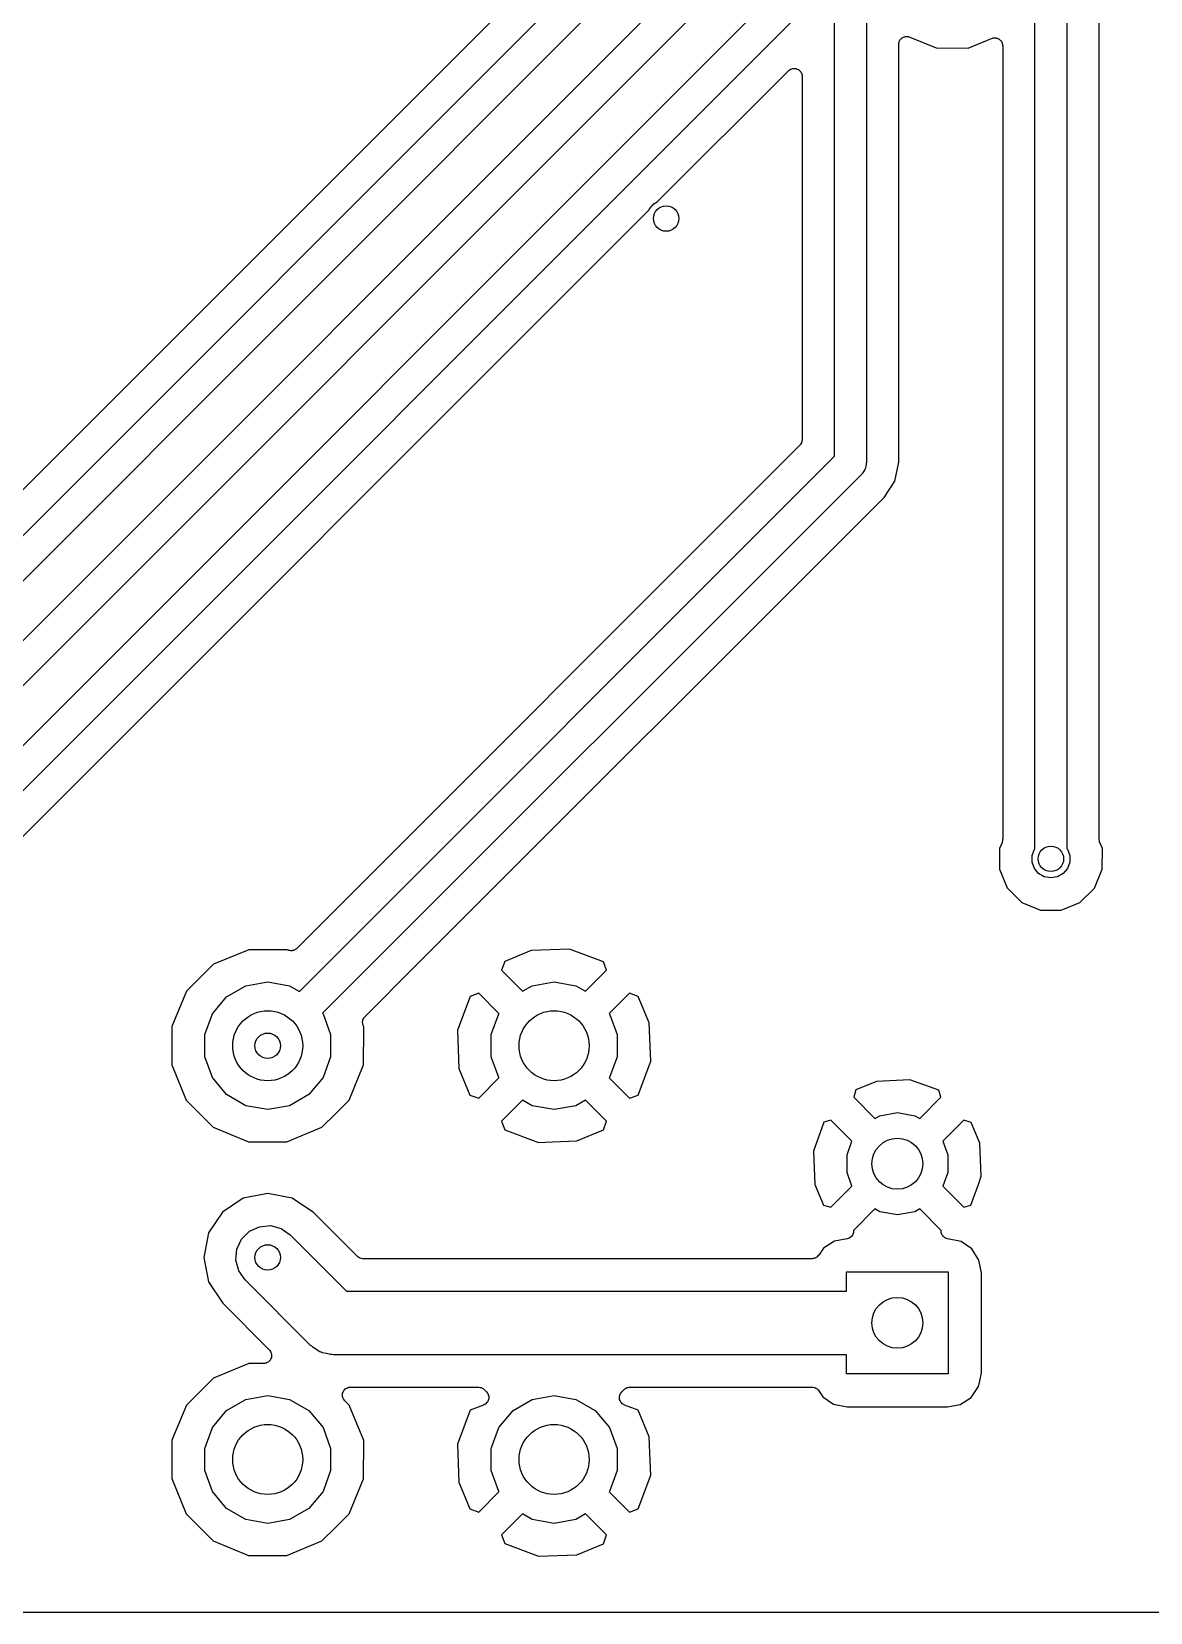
# Model space of a CAD drawing. Extents: x 10 to 287, y -200 to -10.
# Drawn here: x 84.47 to 102.05, y -108.76 to -83.93 of the extents above; entities that cross this region are included whole.
import ezdxf

# ---------------------------------------------------------------- set-up
doc = ezdxf.new("R2010")
doc.units = 0
doc.header["$MEASUREMENT"] = 0
doc.layers.add('BLACK', color=7, linetype='CONTINUOUS')

msp = doc.modelspace()

# ---------------------------------------------------------------- linework, layer by layer
at = {"layer": 'Black'}
for p, q in [((97.0828, -88.8492), (97.0828, -81.9912)), ((97.5828, -82.0948), (97.5828, -88.8492)), ((93.0578, -82.4002), (78.5476, -96.9104)), ((78.5632, -97.6132), (93.603, -82.5734)), ((94.0298, -82.8538), (78.99, -97.8936)), ((100.232, -96.763), (100.232, -82.9056)), ((100.732, -82.9056), (100.732, -96.763)), ((79.7062, -98.1212), (94.492, -83.3354)), ((101.24, -96.6198), (101.24, -83.2053)), ((94.9188, -83.6158), (80.133, -98.4016)), ((80.7222, -98.7562), (96.016, -83.4624)), ((96.4428, -83.7428), (81.149, -99.0366)), ((98.0908, -84.1337), (98.0932, -84.12)), ((98.0908, -90.6933), (98.0908, -84.1337)), ((98.0932, -84.12), (98.0938, -84.1061)), ((98.0938, -84.1061), (98.097, -84.0984)), ((98.097, -84.0984), (98.0985, -84.0902)), ((98.0985, -84.0902), (98.1054, -84.0782)), ((98.1054, -84.0782), (98.1107, -84.0653)), ((98.1107, -84.0653), (98.1164, -84.0592)), ((98.1164, -84.0592), (98.1205, -84.052)), ((98.1205, -84.052), (98.1312, -84.0431)), ((98.1312, -84.0431), (98.1406, -84.0329)), ((98.1406, -84.0329), (98.1479, -84.029)), ((98.1479, -84.029), (98.1543, -84.0237)), ((98.1543, -84.0237), (98.1674, -84.0189)), ((98.1674, -84.0189), (98.1797, -84.0125)), ((98.1797, -84.0125), (98.1879, -84.0114)), ((98.1879, -84.0114), (98.1957, -84.0086)), ((98.1957, -84.0086), (98.2097, -84.0086)), ((98.2097, -84.0086), (98.2234, -84.0068)), ((98.2234, -84.0068), (98.2315, -84.0086)), ((98.2315, -84.0086), (98.2399, -84.0086)), ((98.2399, -84.0086), (98.2529, -84.0134)), ((98.2529, -84.0134), (98.2665, -84.0164)), ((98.2665, -84.0164), (98.6817, -84.1888)), ((99.1821, -84.1892), (99.5489, -84.0377)), ((99.5489, -84.0377), (99.5624, -84.0347)), ((99.5624, -84.0347), (99.5753, -84.03)), ((99.5753, -84.03), (99.5838, -84.03)), ((99.5838, -84.03), (99.592, -84.0282)), ((99.592, -84.0282), (99.6057, -84.03)), ((99.6057, -84.03), (99.6195, -84.03)), ((99.6195, -84.03), (99.6274, -84.0329)), ((99.6274, -84.0329), (99.6357, -84.034)), ((99.6357, -84.034), (99.6479, -84.0403)), ((99.6479, -84.0403), (99.6609, -84.0451)), ((99.6609, -84.0451), (99.6673, -84.0505)), ((99.6673, -84.0505), (99.6748, -84.0544)), ((99.6748, -84.0544), (99.6841, -84.0645)), ((99.6841, -84.0645), (99.6947, -84.0734)), ((99.6947, -84.0734), (99.6989, -84.0807)), ((99.6989, -84.0807), (99.7046, -84.0869)), ((99.7046, -84.0869), (99.7098, -84.0997)), ((99.7098, -84.0997), (99.7167, -84.1116)), ((99.7167, -84.1116), (99.7182, -84.1199)), ((99.7182, -84.1199), (99.7214, -84.1277)), ((99.7214, -84.1277), (99.722, -84.1415)), ((99.722, -84.1415), (99.7244, -84.155)), ((99.7244, -84.155), (99.7244, -96.6196)), ((98.6817, -84.1888), (99.1821, -84.1892)), ((94.2981, -86.6058), (96.358, -84.546)), ((96.358, -84.546), (96.3716, -84.5365)), ((96.3716, -84.5365), (96.3843, -84.5258)), ((96.3843, -84.5258), (96.3895, -84.5239)), ((96.3895, -84.5239), (96.3941, -84.5207)), ((96.3941, -84.5207), (96.4102, -84.5164)), ((96.4102, -84.5164), (96.4257, -84.5107)), ((96.4257, -84.5107), (96.4313, -84.5107)), ((96.4313, -84.5107), (96.4367, -84.5093)), ((96.4367, -84.5093), (96.4533, -84.5107)), ((96.4533, -84.5107), (96.4699, -84.5107)), ((96.4699, -84.5107), (96.4751, -84.5126)), ((96.4751, -84.5126), (96.4807, -84.5131)), ((96.4807, -84.5131), (96.4957, -84.5201)), ((96.4957, -84.5201), (96.5113, -84.5258)), ((96.5113, -84.5258), (96.5156, -84.5294)), ((96.5156, -84.5294), (96.5206, -84.5317)), ((96.5206, -84.5317), (96.5324, -84.5435)), ((96.5324, -84.5435), (96.5451, -84.5541)), ((96.5451, -84.5541), (96.5479, -84.559)), ((96.5479, -84.559), (96.5518, -84.5629)), ((96.5518, -84.5629), (96.5588, -84.578)), ((96.5588, -84.578), (96.5671, -84.5923)), ((96.5671, -84.5923), (96.5681, -84.5978)), ((96.5681, -84.5978), (96.5705, -84.6029)), ((96.5705, -84.6029), (96.5719, -84.6194)), ((96.5719, -84.6194), (96.5748, -84.6358)), ((96.5748, -84.6358), (96.5748, -90.3392)), ((94.1764, -86.7174), (94.2436, -86.6373)), ((94.2436, -86.6373), (94.2981, -86.6058)), ((81.6942, -99.2098), (94.1706, -86.7334)), ((94.1706, -86.7334), (94.1764, -86.7174)), ((97.0828, -90.6022), (97.0828, -88.8492)), ((97.5828, -88.8492), (97.5828, -90.7058)), ((96.5643, -90.3875), (96.5629, -90.3929)), ((96.5671, -90.3827), (96.5643, -90.3875)), ((96.57, -90.3663), (96.5671, -90.3827)), ((96.5743, -90.3503), (96.57, -90.3663)), ((96.5748, -90.3392), (96.5738, -90.3447)), ((96.5738, -90.3447), (96.5743, -90.3503)), ((96.5376, -90.429), (88.6325, -98.3342)), ((88.6756, -99.0094), (97.0828, -90.6022)), ((96.5408, -90.4244), (96.5376, -90.429)), ((96.5451, -90.4209), (96.5408, -90.4244)), ((96.5534, -90.4065), (96.5451, -90.4209)), ((96.5629, -90.3929), (96.5534, -90.4065)), ((97.5096, -90.8826), (89.0391, -99.353)), ((97.5159, -90.8736), (97.5096, -90.8826)), ((97.5243, -90.8665), (97.5159, -90.8736)), ((97.5406, -90.8382), (97.5243, -90.8665)), ((97.5594, -90.8115), (97.5406, -90.8382)), ((97.5622, -90.8008), (97.5594, -90.8115)), ((97.5677, -90.7913), (97.5622, -90.8008)), ((97.5734, -90.7591), (97.5677, -90.7913)), ((97.5818, -90.7276), (97.5734, -90.7591)), ((97.5828, -90.7058), (97.5809, -90.7166)), ((97.5809, -90.7166), (97.5818, -90.7276)), ((98.0308, -90.9949), (98.0908, -90.6933)), ((97.8599, -91.2506), (98.0308, -90.9949)), ((90.4904, -98.6202), (97.8599, -91.2506)), ((99.6745, -96.765), (99.6743, -97.0864)), ((99.7147, -96.6683), (99.6745, -96.765)), ((99.7153, -96.6655), (99.7147, -96.6683)), ((99.7167, -96.663), (99.7153, -96.6655)), ((99.7201, -96.644), (99.7167, -96.663)), ((99.7243, -96.6252), (99.7201, -96.644)), ((99.7244, -96.6196), (99.7239, -96.6224)), ((99.7239, -96.6224), (99.7243, -96.6252)), ((100.186, -96.8741), (100.222, -96.7758)), ((100.222, -96.7758), (100.232, -96.763)), ((100.732, -96.763), (100.743, -96.7758)), ((100.743, -96.7758), (100.779, -96.8741)), ((101.241, -96.6225), (101.24, -96.6198)), ((101.241, -96.6253), (101.241, -96.6225)), ((101.245, -96.6442), (101.241, -96.6253)), ((101.248, -96.6633), (101.245, -96.6442)), ((101.249, -96.6656), (101.248, -96.6633)), ((101.25, -96.6683), (101.249, -96.6656)), ((101.291, -96.7664), (101.25, -96.6683)), ((101.29, -97.0878), (101.291, -96.7664)), ((99.6743, -97.0864), (99.797, -97.3835)), ((100.186, -96.9787), (100.186, -96.8741)), ((100.222, -97.077), (100.186, -96.9787)), ((100.289, -97.1571), (100.222, -97.077)), ((100.743, -97.077), (100.676, -97.1571)), ((100.779, -96.9787), (100.743, -97.077)), ((100.779, -96.8741), (100.779, -96.9787)), ((101.167, -97.3847), (101.29, -97.0878)), ((100.379, -97.2094), (100.289, -97.1571)), ((100.482, -97.2275), (100.379, -97.2094)), ((100.585, -97.2094), (100.482, -97.2275)), ((100.676, -97.1571), (100.585, -97.2094)), ((99.797, -97.3835), (100.024, -97.611)), ((100.939, -97.6118), (101.167, -97.3847)), ((100.024, -97.611), (100.321, -97.7343)), ((100.321, -97.7343), (100.642, -97.7345)), ((100.642, -97.7345), (100.939, -97.6118)), ((88.6325, -98.3342), (88.6256, -98.339)), ((87.323, -98.5833), (86.8984, -99.0072)), ((87.8775, -98.3542), (87.323, -98.5833)), ((88.4774, -98.3548), (87.8775, -98.3542)), ((88.494, -98.3616), (88.4774, -98.3548)), ((88.5022, -98.3635), (88.494, -98.3616)), ((88.5098, -98.367), (88.5022, -98.3635)), ((88.5235, -98.3682), (88.5098, -98.367)), ((88.537, -98.3712), (88.5235, -98.3682)), ((88.5454, -98.3701), (88.537, -98.3712)), ((88.5537, -98.3709), (88.5454, -98.3701)), ((88.5671, -98.3673), (88.5537, -98.3709)), ((88.5807, -98.3655), (88.5671, -98.3673)), ((88.5882, -98.3616), (88.5807, -98.3655)), ((88.5963, -98.3595), (88.5882, -98.3616)), ((88.6076, -98.3515), (88.5963, -98.3595)), ((88.6199, -98.3452), (88.6076, -98.3515)), ((88.6256, -98.339), (88.6199, -98.3452)), ((91.9017, -98.5392), (91.8505, -98.6777)), ((92.3182, -98.3667), (91.9017, -98.5392)), ((92.9201, -98.3444), (92.3182, -98.3667)), ((93.4515, -98.5419), (92.9201, -98.3444)), ((93.5017, -98.6777), (93.4515, -98.5419)), ((89.7041, -99.4065), (90.4904, -98.6202)), ((90.4904, -98.6202), (90.4904, -98.6202)), ((91.8505, -98.6777), (92.1801, -99.0073)), ((93.1721, -99.0073), (93.5017, -98.6777)), ((86.8984, -99.0072), (86.6684, -99.5612)), ((87.5309, -99.0935), (87.8328, -98.9192)), ((87.8328, -98.9192), (88.1761, -98.8587)), ((88.1761, -98.8587), (88.5194, -98.9192)), ((88.5194, -98.9192), (88.6756, -99.0094)), ((91.4913, -99.0369), (91.3555, -99.0871)), ((91.8105, -99.3561), (91.4913, -99.0369)), ((92.1801, -99.0073), (92.3328, -98.9192)), ((92.3328, -98.9192), (92.6761, -98.8587)), ((92.6761, -98.8587), (93.0194, -98.9192)), ((93.0194, -98.9192), (93.1721, -99.0073)), ((93.8609, -99.0369), (93.5417, -99.3561)), ((93.9994, -99.0881), (93.8609, -99.0369)), ((87.3068, -99.3606), (87.5309, -99.0935)), ((91.3555, -99.0871), (91.158, -99.6185)), ((94.1719, -99.5046), (93.9994, -99.0881)), ((86.6684, -99.5612), (86.6678, -100.161)), ((87.1875, -99.6882), (87.3068, -99.3606)), ((89.0391, -99.353), (89.0454, -99.3606)), ((89.0454, -99.3606), (89.1647, -99.6882)), ((89.667, -99.5017), (89.6681, -99.4935)), ((89.67, -99.5153), (89.667, -99.5017)), ((89.6674, -99.4852), (89.671, -99.4718)), ((89.6681, -99.4935), (89.6674, -99.4852)), ((89.6712, -99.5292), (89.67, -99.5153)), ((89.671, -99.4718), (89.6728, -99.458)), ((89.6747, -99.5367), (89.6712, -99.5292)), ((89.6728, -99.458), (89.6766, -99.4507)), ((89.6765, -99.5448), (89.6747, -99.5367)), ((89.6844, -99.5639), (89.6765, -99.5448)), ((89.6766, -99.4507), (89.6788, -99.4426)), ((89.6788, -99.4426), (89.6867, -99.4312)), ((89.6843, -99.5978), (89.6844, -99.5639)), ((89.6867, -99.4312), (89.6932, -99.4189)), ((89.6932, -99.4189), (89.6993, -99.4133)), ((89.6993, -99.4133), (89.7041, -99.4065)), ((91.6875, -99.6882), (91.8068, -99.3606)), ((91.8068, -99.3606), (91.8105, -99.3561)), ((93.5417, -99.3561), (93.5454, -99.3606)), ((93.5454, -99.3606), (93.6647, -99.6882)), ((94.1942, -100.106), (94.1719, -99.5046)), ((87.1875, -100.037), (87.1875, -99.6882)), ((89.1647, -99.6882), (89.1647, -100.037)), ((89.6838, -100.164), (89.6843, -99.5978)), ((91.158, -99.6185), (91.1803, -100.22)), ((91.6875, -100.037), (91.6875, -99.6882)), ((93.6647, -99.6882), (93.6647, -100.037)), ((87.3068, -100.364), (87.1875, -100.037)), ((89.1647, -100.037), (89.0454, -100.364)), ((91.8068, -100.364), (91.6875, -100.037)), ((93.6647, -100.037), (93.5454, -100.364)), ((86.6678, -100.161), (86.8969, -100.716)), ((89.4538, -100.718), (89.6838, -100.164)), ((91.1803, -100.22), (91.3528, -100.637)), ((93.9967, -100.638), (94.1942, -100.106)), ((87.5309, -100.631), (87.3068, -100.364)), ((89.0454, -100.364), (88.8213, -100.631)), ((91.4913, -100.688), (91.8105, -100.369)), ((91.8105, -100.369), (91.8068, -100.364)), ((93.5454, -100.364), (93.5417, -100.369)), ((93.5417, -100.369), (93.8609, -100.688)), ((97.4196, -100.557), (97.3848, -100.672)), ((97.7441, -100.422), (97.4196, -100.557)), ((98.267, -100.397), (97.7441, -100.422)), ((98.7203, -100.56), (98.267, -100.397)), ((98.754, -100.672), (98.7203, -100.56)), ((86.8969, -100.716), (87.3208, -101.14)), ((87.8328, -100.806), (87.5309, -100.631)), ((88.1761, -100.866), (87.8328, -100.806)), ((88.5194, -100.806), (88.1761, -100.866)), ((88.8213, -100.631), (88.5194, -100.806)), ((89.2461, -100.925), (89.4538, -100.718)), ((91.3528, -100.637), (91.4913, -100.688)), ((92.1801, -100.718), (91.8505, -101.047)), ((92.3328, -100.806), (92.1801, -100.718)), ((92.6761, -100.866), (92.3328, -100.806)), ((93.0194, -100.806), (92.6761, -100.866)), ((93.1721, -100.718), (93.0194, -100.806)), ((93.5017, -101.047), (93.1721, -100.718)), ((93.8609, -100.688), (93.9967, -100.638)), ((97.3848, -100.672), (97.7182, -101.006)), ((98.4206, -101.006), (98.754, -100.672)), ((89.0292, -101.142), (89.2461, -100.925)), ((91.8505, -101.047), (91.9007, -101.183)), ((93.4505, -101.186), (93.5017, -101.047)), ((96.9134, -101.065), (96.7505, -101.519)), ((97.0256, -101.032), (96.9134, -101.065)), ((97.3565, -101.363), (97.0256, -101.032)), ((97.7182, -101.006), (97.7947, -100.962)), ((97.7947, -100.962), (98.0694, -100.913)), ((98.0694, -100.913), (98.3441, -100.962)), ((98.3441, -100.962), (98.4206, -101.006)), ((99.1132, -101.032), (98.7823, -101.363)), ((99.229, -101.066), (99.1132, -101.032)), ((99.3634, -101.391), (99.229, -101.066)), ((87.3208, -101.14), (87.8748, -101.37)), ((88.4747, -101.371), (89.0292, -101.142)), ((91.9007, -101.183), (92.4321, -101.381)), ((93.034, -101.358), (93.4505, -101.186)), ((87.8748, -101.37), (88.4747, -101.371)), ((92.4321, -101.381), (92.6497, -101.373)), ((92.6497, -101.373), (93.034, -101.358)), ((96.7505, -101.519), (96.7754, -102.041)), ((97.2785, -101.577), (97.3565, -101.363)), ((98.7823, -101.363), (98.8603, -101.577)), ((99.3883, -101.914), (99.3634, -101.391)), ((97.2785, -101.856), (97.2785, -101.577)), ((98.8603, -101.577), (98.8603, -101.856)), ((96.7754, -102.041), (96.9098, -102.366)), ((97.3565, -102.07), (97.2785, -101.856)), ((98.8603, -101.856), (98.7823, -102.07)), ((99.2254, -102.367), (99.3476, -102.027)), ((99.3476, -102.027), (99.3883, -101.914)), ((87.7913, -102.259), (87.4651, -102.476)), ((88.1761, -102.182), (87.7913, -102.259)), ((88.5609, -102.259), (88.1761, -102.182)), ((88.8977, -102.484), (88.5609, -102.259)), ((97.0256, -102.401), (97.3565, -102.07)), ((98.7823, -102.07), (99.1132, -102.401)), ((87.4651, -102.476), (87.2471, -102.803)), ((89.5851, -103.171), (88.8977, -102.484)), ((96.9098, -102.366), (97.0256, -102.401)), ((97.7182, -102.427), (97.3813, -102.763)), ((97.7947, -102.471), (97.7182, -102.427)), ((98.0694, -102.519), (97.7947, -102.471)), ((98.3441, -102.471), (98.0694, -102.519)), ((98.4206, -102.427), (98.3441, -102.471)), ((98.7573, -102.763), (98.4206, -102.427)), ((99.1132, -102.401), (99.2254, -102.367)), ((87.2471, -102.803), (87.1706, -103.188)), ((87.7665, -102.901), (87.8893, -102.778)), ((87.8893, -102.778), (88.0467, -102.705)), ((88.0467, -102.705), (88.2197, -102.689)), ((88.2197, -102.689), (88.3874, -102.734)), ((88.3874, -102.734), (88.5297, -102.834)), ((97.3783, -102.796), (97.3754, -102.813)), ((97.3823, -102.779), (97.3783, -102.796)), ((97.3813, -102.763), (97.3825, -102.77)), ((97.3825, -102.77), (97.3818, -102.774)), ((97.3818, -102.774), (97.3823, -102.779)), ((98.7562, -102.768), (98.7573, -102.763)), ((98.757, -102.774), (98.7562, -102.768)), ((98.7564, -102.779), (98.757, -102.774)), ((98.7603, -102.795), (98.7564, -102.779)), ((98.7628, -102.812), (98.7603, -102.795)), ((87.6931, -103.058), (87.7665, -102.901)), ((88.5297, -102.834), (89.4119, -103.716)), ((96.9083, -103.045), (96.8346, -103.153)), ((97.0819, -102.933), (96.9083, -103.045)), ((97.279, -102.896), (97.0819, -102.933)), ((97.2957, -102.89), (97.279, -102.896)), ((97.3127, -102.885), (97.2957, -102.89)), ((97.3162, -102.882), (97.3127, -102.885)), ((97.3203, -102.881), (97.3162, -102.882)), ((97.3338, -102.869), (97.3203, -102.881)), ((97.3481, -102.858), (97.3338, -102.869)), ((97.3505, -102.855), (97.3481, -102.858)), ((97.3538, -102.852), (97.3505, -102.855)), ((97.3625, -102.836), (97.3538, -102.852)), ((97.3722, -102.821), (97.3625, -102.836)), ((97.3732, -102.817), (97.3722, -102.821)), ((97.3754, -102.813), (97.3732, -102.817)), ((98.7653, -102.817), (98.7628, -102.812)), ((98.7665, -102.822), (98.7653, -102.817)), ((98.7758, -102.836), (98.7665, -102.822)), ((98.7839, -102.851), (98.7758, -102.836)), ((98.7878, -102.854), (98.7839, -102.851)), ((98.7907, -102.859), (98.7878, -102.854)), ((98.8042, -102.869), (98.7907, -102.859)), ((98.8169, -102.88), (98.8042, -102.869)), ((98.8218, -102.882), (98.8169, -102.88)), ((98.826, -102.885), (98.8218, -102.882)), ((98.8422, -102.89), (98.826, -102.885)), ((98.858, -102.896), (98.8422, -102.89)), ((99.0709, -102.939), (98.858, -102.896)), ((99.2406, -103.055), (99.0709, -102.939)), ((87.1706, -103.188), (87.2471, -103.572)), ((87.678, -103.231), (87.6931, -103.058)), ((87.7229, -103.399), (87.678, -103.231)), ((89.5897, -103.174), (89.5851, -103.171)), ((89.5933, -103.178), (89.5897, -103.174)), ((89.6077, -103.187), (89.5933, -103.178)), ((89.6213, -103.196), (89.6077, -103.187)), ((89.6267, -103.198), (89.6213, -103.196)), ((89.6315, -103.201), (89.6267, -103.198)), ((89.6478, -103.203), (89.6315, -103.201)), ((89.6639, -103.208), (89.6478, -103.203)), ((89.6694, -103.207), (89.6639, -103.208)), ((89.6749, -103.208), (89.6694, -103.207)), ((96.7298, -103.208), (89.6749, -103.208)), ((96.7468, -103.205), (96.7298, -103.208)), ((96.764, -103.203), (96.7468, -103.205)), ((96.7684, -103.201), (96.764, -103.203)), ((96.7732, -103.201), (96.7684, -103.201)), ((96.7882, -103.192), (96.7732, -103.201)), ((96.8038, -103.184), (96.7882, -103.192)), ((96.8072, -103.181), (96.8038, -103.184)), ((96.8114, -103.178), (96.8072, -103.181)), ((96.8225, -103.165), (96.8114, -103.178)), ((96.8346, -103.153), (96.8225, -103.165)), ((99.3523, -103.229), (99.2406, -103.055)), ((99.3898, -103.428), (99.3523, -103.229)), ((87.8225, -103.541), (87.7229, -103.399)), ((88.8512, -104.57), (87.8225, -103.541)), ((97.2694, -103.716), (97.2694, -103.416)), ((97.2694, -103.416), (98.8694, -103.416)), ((98.8694, -103.416), (98.8694, -105.016)), ((99.3898, -105.003), (99.3898, -103.428)), ((87.2471, -103.572), (87.4722, -103.909)), ((89.4119, -103.716), (97.2694, -103.716)), ((87.4722, -103.909), (88.2007, -104.638)), ((88.2007, -104.638), (88.2103, -104.651)), ((88.2103, -104.651), (88.2209, -104.664)), ((88.2208, -104.791), (88.2173, -104.795)), ((88.2265, -104.775), (88.2208, -104.791)), ((88.2209, -104.664), (88.2228, -104.669)), ((88.2228, -104.669), (88.226, -104.674)), ((88.226, -104.674), (88.2303, -104.69)), ((88.2336, -104.76), (88.2265, -104.775)), ((88.2303, -104.69), (88.236, -104.705)), ((88.2341, -104.755), (88.2336, -104.76)), ((88.236, -104.75), (88.2341, -104.755)), ((88.236, -104.705), (88.236, -104.711)), ((88.236, -104.711), (88.2374, -104.716)), ((88.2374, -104.716), (88.236, -104.733)), ((88.236, -104.733), (88.236, -104.75)), ((88.8693, -104.582), (88.8512, -104.57)), ((88.8834, -104.599), (88.8693, -104.582)), ((88.94, -104.632), (88.8834, -104.599)), ((88.9935, -104.669), (88.94, -104.632)), ((89.0147, -104.675), (88.9935, -104.669)), ((89.0338, -104.686), (89.0147, -104.675)), ((89.0981, -104.697), (89.0338, -104.686)), ((89.1612, -104.714), (89.0981, -104.697)), ((89.1831, -104.712), (89.1612, -104.714)), ((89.2048, -104.716), (89.1831, -104.712)), ((97.2694, -104.716), (89.2048, -104.716)), ((97.2694, -105.016), (97.2694, -104.716)), ((87.8775, -104.854), (87.323, -105.083)), ((88.1108, -104.854), (87.8775, -104.854)), ((88.1272, -104.852), (88.1108, -104.854)), ((88.1438, -104.85), (88.1272, -104.852)), ((88.1488, -104.848), (88.1438, -104.85)), ((88.1542, -104.847), (88.1488, -104.848)), ((88.1687, -104.839), (88.1542, -104.847)), ((88.1838, -104.831), (88.1687, -104.839)), ((88.1877, -104.828), (88.1838, -104.831)), ((88.1925, -104.825), (88.1877, -104.828)), ((88.2032, -104.812), (88.1925, -104.825)), ((88.2149, -104.8), (88.2032, -104.812)), ((88.2173, -104.795), (88.2149, -104.8)), ((98.8694, -105.016), (97.2694, -105.016)), ((99.3646, -105.128), (99.3898, -105.003)), ((87.323, -105.083), (86.8984, -105.507)), ((89.3611, -105.303), (89.3668, -105.288)), ((89.3668, -105.288), (89.3704, -105.283)), ((89.3704, -105.283), (89.3728, -105.278)), ((89.3728, -105.278), (89.3845, -105.267)), ((89.3845, -105.267), (89.3952, -105.254)), ((89.3952, -105.254), (89.4, -105.251)), ((89.4, -105.251), (89.404, -105.247)), ((89.404, -105.247), (89.419, -105.24)), ((89.419, -105.24), (89.4334, -105.232)), ((89.4334, -105.232), (89.4389, -105.231)), ((89.4389, -105.231), (89.444, -105.228)), ((89.444, -105.228), (89.4605, -105.227)), ((89.4605, -105.227), (89.4768, -105.224)), ((89.4768, -105.224), (91.4852, -105.224)), ((91.4852, -105.224), (91.4907, -105.225)), ((91.4907, -105.225), (91.4963, -105.225)), ((91.4963, -105.225), (91.5123, -105.229)), ((91.5123, -105.229), (91.5286, -105.232)), ((91.5286, -105.232), (91.5335, -105.235)), ((91.5335, -105.235), (91.5389, -105.236)), ((91.5389, -105.236), (91.5525, -105.246)), ((91.5525, -105.246), (91.5668, -105.254)), ((91.5668, -105.254), (91.5704, -105.258)), ((91.5704, -105.258), (91.575, -105.261)), ((91.575, -105.261), (91.6134, -105.3)), ((93.7388, -105.3), (93.7772, -105.261)), ((93.7772, -105.261), (93.7818, -105.258)), ((93.7818, -105.258), (93.7854, -105.254)), ((93.7854, -105.254), (93.7997, -105.246)), ((93.7997, -105.246), (93.8133, -105.236)), ((93.8133, -105.236), (93.8187, -105.235)), ((93.8187, -105.235), (93.8236, -105.232)), ((93.8236, -105.232), (93.8399, -105.229)), ((93.8399, -105.229), (93.8559, -105.225)), ((93.8559, -105.225), (93.8615, -105.225)), ((93.8615, -105.225), (93.867, -105.224)), ((93.867, -105.224), (96.7304, -105.224)), ((96.7304, -105.224), (96.7491, -105.228)), ((96.7491, -105.228), (96.768, -105.23)), ((96.768, -105.23), (96.7708, -105.231)), ((96.7708, -105.231), (96.7738, -105.232)), ((96.7738, -105.232), (96.7903, -105.241)), ((96.7903, -105.241), (96.8072, -105.25)), ((96.8072, -105.25), (96.8093, -105.252)), ((96.8093, -105.252), (96.812, -105.254)), ((96.812, -105.254), (96.8243, -105.268)), ((96.8243, -105.268), (96.8372, -105.282)), ((96.8372, -105.282), (96.8982, -105.377)), ((99.2305, -105.387), (99.3465, -105.218)), ((99.3465, -105.218), (99.3646, -105.128)), ((86.8984, -105.507), (86.6684, -106.061)), ((87.5309, -105.594), (87.8328, -105.419)), ((87.8328, -105.419), (88.1761, -105.359)), ((88.1761, -105.359), (88.5194, -105.419)), ((88.5194, -105.419), (88.8213, -105.594)), ((89.3503, -105.362), (89.3517, -105.346)), ((89.3517, -105.368), (89.3503, -105.362)), ((89.3517, -105.329), (89.3536, -105.324)), ((89.3517, -105.346), (89.3517, -105.329)), ((89.3517, -105.373), (89.3517, -105.368)), ((89.3574, -105.389), (89.3517, -105.373)), ((89.3536, -105.324), (89.3541, -105.318)), ((89.3541, -105.318), (89.3611, -105.303)), ((89.3616, -105.405), (89.3574, -105.389)), ((89.3649, -105.409), (89.3616, -105.405)), ((89.3668, -105.415), (89.3649, -105.409)), ((89.3774, -105.427), (89.3668, -105.415)), ((89.3869, -105.441), (89.3774, -105.427)), ((89.4553, -105.509), (89.3869, -105.441)), ((89.6844, -106.064), (89.4553, -105.509)), ((91.5676, -105.509), (91.3555, -105.587)), ((91.5817, -105.5), (91.5676, -105.509)), ((91.5964, -105.494), (91.5817, -105.5)), ((91.6006, -105.489), (91.5964, -105.494)), ((91.6057, -105.486), (91.6006, -105.489)), ((91.6161, -105.474), (91.6057, -105.486)), ((91.6134, -105.3), (91.6227, -105.313)), ((91.6276, -105.462), (91.6161, -105.474)), ((91.6227, -105.313), (91.6332, -105.326)), ((91.6301, -105.457), (91.6276, -105.462)), ((91.6339, -105.453), (91.6301, -105.457)), ((91.6332, -105.326), (91.6353, -105.331)), ((91.6394, -105.437), (91.6339, -105.453)), ((91.6353, -105.331), (91.6387, -105.336)), ((91.6387, -105.336), (91.6429, -105.352)), ((91.6462, -105.422), (91.6394, -105.437)), ((91.6429, -105.352), (91.6485, -105.367)), ((91.6468, -105.417), (91.6462, -105.422)), ((91.6487, -105.411), (91.6468, -105.417)), ((91.6485, -105.367), (91.6486, -105.373)), ((91.6486, -105.373), (91.6501, -105.379)), ((91.6501, -105.379), (91.6487, -105.395)), ((91.6487, -105.395), (91.6487, -105.411)), ((92.0309, -105.594), (92.3328, -105.419)), ((92.3328, -105.419), (92.6761, -105.359)), ((92.6761, -105.359), (93.0194, -105.419)), ((93.0194, -105.419), (93.3213, -105.594)), ((93.7021, -105.379), (93.7036, -105.373)), ((93.7035, -105.395), (93.7021, -105.379)), ((93.7035, -105.411), (93.7035, -105.395)), ((93.7054, -105.417), (93.7035, -105.411)), ((93.7036, -105.373), (93.7037, -105.367)), ((93.7037, -105.367), (93.7093, -105.352)), ((93.706, -105.422), (93.7054, -105.417)), ((93.7128, -105.437), (93.706, -105.422)), ((93.7093, -105.352), (93.7135, -105.336)), ((93.7183, -105.453), (93.7128, -105.437)), ((93.7135, -105.336), (93.7169, -105.331)), ((93.7169, -105.331), (93.719, -105.326)), ((93.7221, -105.457), (93.7183, -105.453)), ((93.719, -105.326), (93.7295, -105.313)), ((93.7246, -105.462), (93.7221, -105.457)), ((93.7361, -105.474), (93.7246, -105.462)), ((93.7295, -105.313), (93.7388, -105.3)), ((93.7465, -105.486), (93.7361, -105.474)), ((93.7516, -105.489), (93.7465, -105.486)), ((93.7558, -105.494), (93.7516, -105.489)), ((93.7705, -105.5), (93.7558, -105.494)), ((93.7846, -105.509), (93.7705, -105.5)), ((93.9994, -105.588), (93.7846, -105.509)), ((96.8982, -105.377), (97.0679, -105.493)), ((97.0679, -105.493), (97.2821, -105.537)), ((97.2821, -105.537), (98.8576, -105.537)), ((98.8576, -105.537), (99.0569, -105.499)), ((99.0569, -105.499), (99.2305, -105.387)), ((87.3068, -105.861), (87.5309, -105.594)), ((88.8213, -105.594), (89.0454, -105.861)), ((91.3555, -105.587), (91.158, -106.119)), ((91.8068, -105.861), (92.0309, -105.594)), ((93.3213, -105.594), (93.5454, -105.861)), ((94.1719, -106.005), (93.9994, -105.588)), ((87.1875, -106.188), (87.3068, -105.861)), ((89.0454, -105.861), (89.1647, -106.188)), ((91.6875, -106.188), (91.8068, -105.861)), ((93.5454, -105.861), (93.6647, -106.188)), ((94.1859, -106.382), (94.1719, -106.005)), ((86.6684, -106.061), (86.6678, -106.661)), ((87.1875, -106.537), (87.1875, -106.188)), ((89.1647, -106.188), (89.1647, -106.537)), ((89.6838, -106.664), (89.6844, -106.064)), ((91.158, -106.119), (91.1803, -106.72)), ((91.6875, -106.537), (91.6875, -106.188)), ((93.6647, -106.188), (93.6647, -106.537)), ((94.1942, -106.606), (94.1859, -106.382)), ((86.6678, -106.661), (86.8969, -107.216)), ((87.3068, -106.864), (87.1875, -106.537)), ((89.1647, -106.537), (89.0454, -106.864)), ((89.4538, -107.218), (89.6838, -106.664)), ((91.1803, -106.72), (91.3528, -107.137)), ((91.8068, -106.864), (91.6875, -106.537)), ((93.6647, -106.537), (93.5454, -106.864)), ((93.9967, -107.138), (94.1942, -106.606)), ((87.5309, -107.131), (87.3068, -106.864)), ((89.0454, -106.864), (88.8213, -107.131)), ((91.4913, -107.188), (91.8105, -106.869)), ((91.8105, -106.869), (91.8068, -106.864)), ((93.5454, -106.864), (93.5417, -106.869)), ((93.5417, -106.869), (93.8609, -107.188)), ((86.8969, -107.216), (87.3208, -107.64)), ((87.8328, -107.306), (87.5309, -107.131)), ((88.8213, -107.131), (88.5194, -107.306)), ((89.2461, -107.425), (89.4538, -107.218)), ((91.3528, -107.137), (91.4913, -107.188)), ((92.1801, -107.218), (91.8505, -107.547)), ((92.3328, -107.306), (92.1801, -107.218)), ((93.1721, -107.218), (93.0194, -107.306)), ((93.5017, -107.547), (93.1721, -107.218)), ((93.8609, -107.188), (93.9967, -107.138)), ((88.1761, -107.366), (87.8328, -107.306)), ((88.5194, -107.306), (88.1761, -107.366)), ((89.0292, -107.642), (89.2461, -107.425)), ((92.6761, -107.366), (92.3328, -107.306)), ((93.0194, -107.306), (92.6761, -107.366)), ((87.3208, -107.64), (87.8748, -107.87)), ((88.4747, -107.871), (89.0292, -107.642)), ((91.8505, -107.547), (91.9007, -107.683)), ((91.9007, -107.683), (92.4321, -107.881)), ((93.034, -107.858), (93.4505, -107.686)), ((93.4505, -107.686), (93.5017, -107.547)), ((87.8748, -107.87), (88.4747, -107.871)), ((92.4321, -107.881), (93.034, -107.858)), ((115.849, -108.764), (82.8595, -108.764))]:
    msp.add_line(p, q, dxfattribs=at)
for centre, radius in [((94.4372, -86.868), 0.2), ((100.482, -96.9264), 0.2), ((88.1761, -99.8625), 0.55), ((92.6761, -99.8625), 0.55), ((88.1761, -99.8625), 0.2), ((98.0694, -101.716), 0.4), ((88.1761, -103.188), 0.2), ((98.0694, -104.216), 0.4), ((88.1761, -106.362), 0.55), ((92.6761, -106.362), 0.55)]:
    msp.add_circle(centre, radius, dxfattribs=at)

doc.saveas('drawing.dxf')
